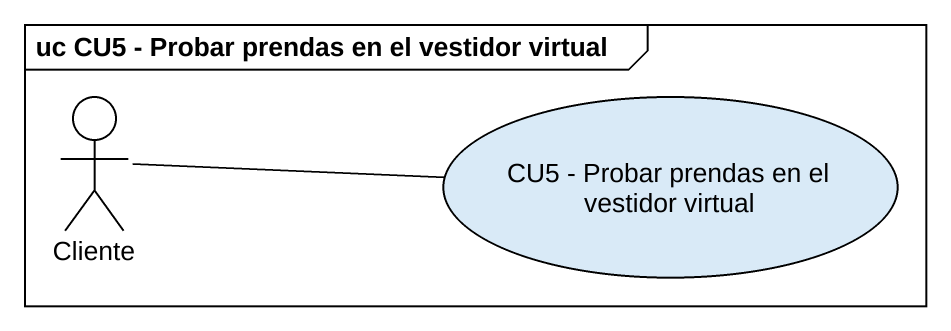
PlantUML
@startuml
mainframe uc CU5 - Probar prendas en el vestidor virtual
actor Cliente
usecase "CU5 - Probar prendas en el vestidor virtual" as CU5_Probar_prendas_en_el
Cliente -right- CU5_Probar_prendas_en_el
@enduml
